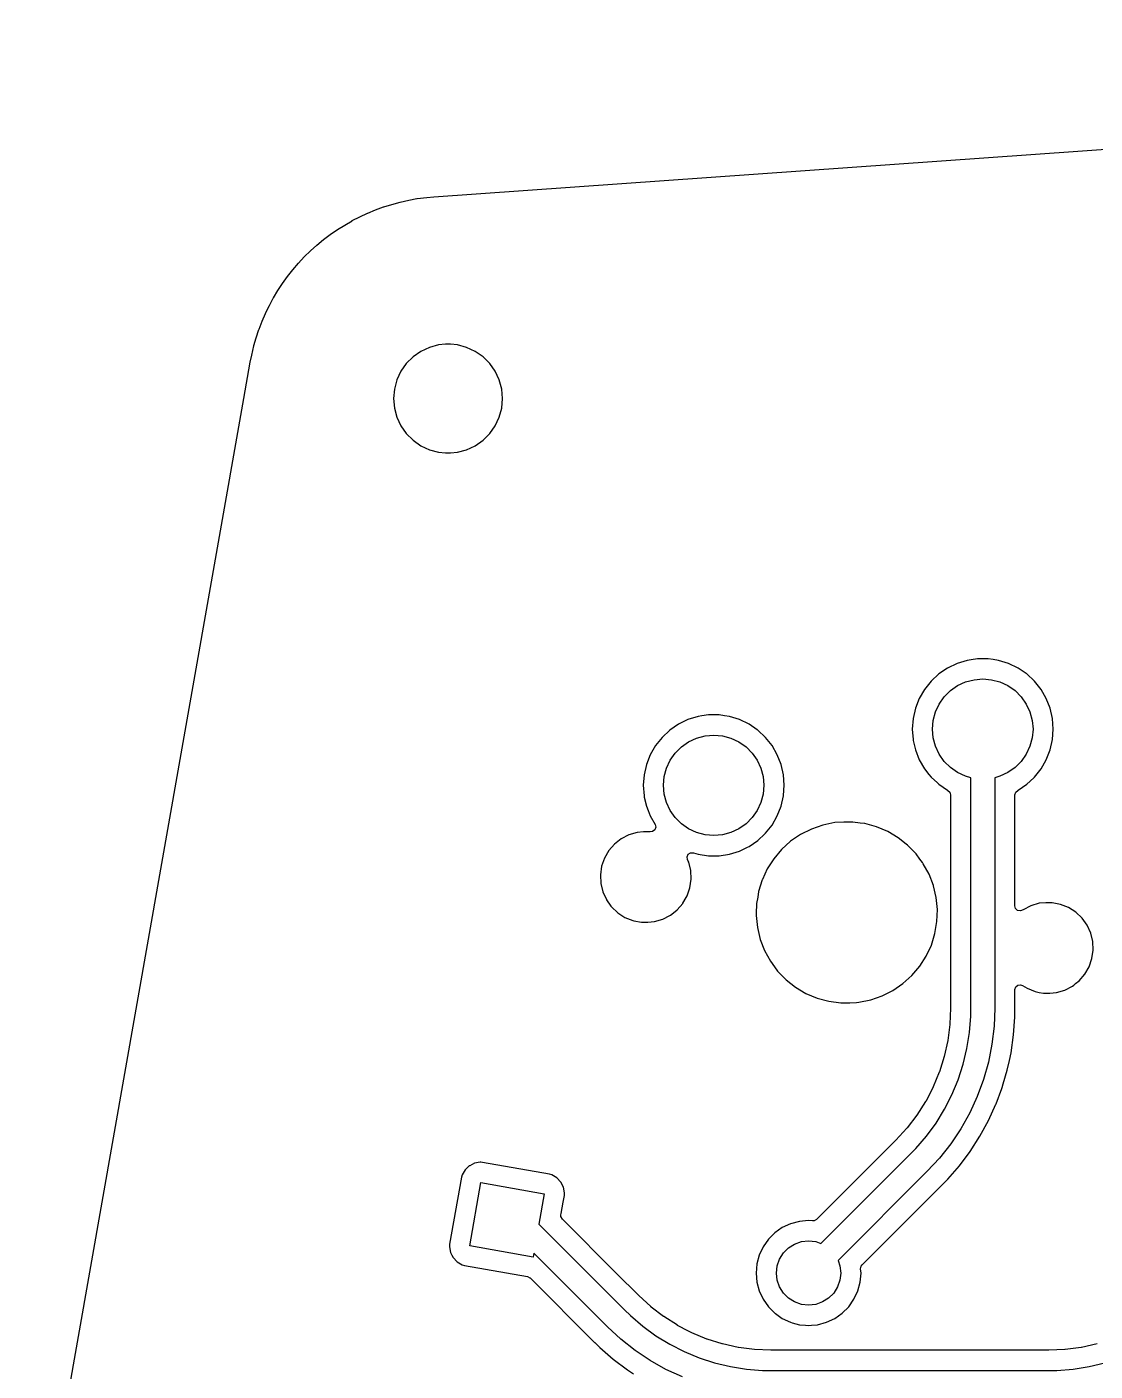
# Model space of a CAD drawing. Extents: x 68 to 346, y -197 to -84.
# Drawn here: x 72.64 to 99.23, y -117.83 to -84.38 of the extents above; entities that cross this region are included whole.
import ezdxf

# ---------------------------------------------------------------- set-up
doc = ezdxf.new("R2010")
doc.units = 0
doc.layers.add('BLACK', color=7, linetype='CONTINUOUS')

msp = doc.modelspace()

# ---------------------------------------------------------------- linework, layer by layer
at = {"layer": 'BLACK', "linetype": 'CONTINUOUS'}
for p, q in [((82.7718, -88.6072), (142.651, -84.382)), ((82.3548, -88.6548), (82.5943, -88.6272)), ((82.5943, -88.6272), (82.7718, -88.6072)), ((82.7718, -88.6072), (82.7718, -88.6072)), ((82.7718, -88.6072), (82.7718, -88.6072)), ((81.1249, -89.0139), (81.3214, -88.9354)), ((81.3214, -88.9354), (81.5201, -88.8605)), ((81.5201, -88.8605), (81.5241, -88.8592)), ((81.5241, -88.8592), (81.7284, -88.7979)), ((81.7284, -88.7979), (81.9306, -88.7403)), ((81.9306, -88.7403), (81.9351, -88.7392)), ((81.9351, -88.7392), (82.1484, -88.6953)), ((82.1484, -88.6953), (82.35, -88.6555)), ((82.35, -88.6555), (82.3548, -88.6548)), ((80.5521, -89.3114), (80.7373, -89.2038)), ((80.7373, -89.2038), (80.7404, -89.2021)), ((80.7404, -89.2021), (80.9285, -89.107)), ((80.9285, -89.107), (81.1214, -89.0154)), ((81.1214, -89.0154), (81.1249, -89.0139)), ((80.0266, -89.6736), (80.1947, -89.5471)), ((80.1947, -89.5471), (80.3708, -89.4243)), ((80.3708, -89.4243), (80.3734, -89.4226)), ((80.3734, -89.4226), (80.5521, -89.3114)), ((79.548, -90.1045), (79.7017, -89.9541)), ((79.7017, -89.9541), (79.8589, -89.8125)), ((79.8589, -89.8125), (80.0244, -89.6753)), ((80.0244, -89.6753), (80.0266, -89.6736)), ((79.2624, -90.423), (79.4029, -90.2606)), ((79.4029, -90.2606), (79.5461, -90.1065)), ((79.5461, -90.1065), (79.548, -90.1045)), ((79.005, -90.7646), (79.1313, -90.5915)), ((79.1313, -90.5915), (79.2604, -90.4254)), ((79.2604, -90.4254), (79.2624, -90.423)), ((78.7777, -91.127), (78.8889, -90.9447)), ((78.8889, -90.9447), (79.003, -90.7675)), ((79.003, -90.7675), (79.005, -90.7646)), ((78.6774, -91.3176), (78.7759, -91.1303)), ((78.7759, -91.1303), (78.7777, -91.127)), ((78.4984, -91.7081), (78.5805, -91.5113)), ((78.5805, -91.5113), (78.5823, -91.5075)), ((78.5823, -91.5075), (78.6774, -91.3176)), ((78.3527, -92.115), (78.4185, -91.9076)), ((78.4185, -91.9076), (78.42, -91.9033)), ((78.42, -91.9033), (78.4984, -91.7081)), ((78.2921, -92.3115), (78.3527, -92.115)), ((82.8884, -92.2942), (82.6602, -92.3553)), ((83.0649, -92.2787), (82.8884, -92.2942)), ((82.8884, -92.2942), (82.8884, -92.2942)), ((83.1828, -92.2787), (83.0649, -92.2787)), ((83.3592, -92.2942), (83.1828, -92.2787)), ((83.3593, -92.2942), (83.3592, -92.2942)), ((83.5875, -92.3553), (83.3593, -92.2942)), ((78.2003, -92.7262), (78.2389, -92.5502)), ((78.2389, -92.5502), (78.2909, -92.3163)), ((78.2909, -92.3163), (78.2921, -92.3115)), ((82.2524, -92.5907), (82.0853, -92.7578)), ((82.446, -92.4552), (82.2524, -92.5907)), ((82.6602, -92.3553), (82.446, -92.4552)), ((82.446, -92.4552), (82.446, -92.4552)), ((82.6602, -92.3553), (82.6602, -92.3553)), ((83.6946, -92.4053), (83.5875, -92.3553)), ((83.5875, -92.3553), (83.5875, -92.3553)), ((83.5875, -92.3553), (83.5875, -92.3553)), ((83.8017, -92.4552), (83.6946, -92.4053)), ((83.9952, -92.5907), (83.8017, -92.4552)), ((83.8017, -92.4552), (83.8017, -92.4552)), ((84.1145, -92.71), (83.9952, -92.5907)), ((78.0411, -93.6292), (78.2003, -92.7262)), ((81.9498, -92.9514), (81.8499, -93.1656)), ((82.0853, -92.7578), (81.9498, -92.9514)), ((81.9498, -92.9514), (81.9498, -92.9514)), ((82.0853, -92.7578), (82.0853, -92.7578)), ((84.1623, -92.7578), (84.1145, -92.71)), ((84.2979, -92.9514), (84.1623, -92.7578)), ((84.3977, -93.1656), (84.2979, -92.9514)), ((84.2979, -92.9514), (84.2979, -92.9514)), ((81.8499, -93.1656), (81.7888, -93.3938)), ((81.8499, -93.1656), (81.8499, -93.1656)), ((84.4589, -93.3938), (84.3977, -93.1656)), ((75.9514, -105.48), (78.0411, -93.6292)), ((81.7888, -93.3938), (81.7682, -93.6292)), ((81.7682, -93.6292), (81.7682, -93.6292)), ((81.7682, -93.6292), (81.7888, -93.8646)), ((81.7888, -93.3938), (81.7888, -93.3938)), ((84.4795, -93.6292), (84.4589, -93.3938)), ((84.4589, -93.8646), (84.4795, -93.6292)), ((81.7888, -93.8646), (81.7888, -93.8646)), ((81.7888, -93.8646), (81.8499, -94.0929)), ((84.3977, -94.0929), (84.4589, -93.8646)), ((81.8499, -94.0929), (81.8499, -94.0929)), ((81.8499, -94.0929), (81.8499, -94.0929)), ((81.8499, -94.0929), (81.8999, -94.2)), ((81.8999, -94.2), (81.9498, -94.3071)), ((81.9498, -94.3071), (81.9498, -94.3071)), ((81.9498, -94.3071), (82.0853, -94.5006)), ((84.1623, -94.5006), (84.2979, -94.3071)), ((84.2979, -94.3071), (84.3977, -94.0929)), ((82.0853, -94.5006), (82.2524, -94.6677)), ((83.9952, -94.6677), (84.1623, -94.5006)), ((82.2524, -94.6677), (82.446, -94.8033)), ((82.446, -94.8033), (82.446, -94.8033)), ((82.446, -94.8033), (82.6602, -94.9031)), ((82.6602, -94.9031), (82.8884, -94.9643)), ((82.8884, -94.9643), (83.0649, -94.9797)), ((83.0649, -94.9797), (83.1828, -94.9797)), ((83.1828, -94.9797), (83.3592, -94.9643)), ((83.3592, -94.9643), (83.5875, -94.9031)), ((83.5875, -94.9031), (83.8017, -94.8033)), ((83.8017, -94.8033), (83.9952, -94.6677)), ((95.5539, -100.334), (95.3372, -100.482)), ((95.7903, -100.221), (95.5539, -100.334)), ((95.5539, -100.334), (95.5539, -100.334)), ((96.041, -100.143), (95.7903, -100.221)), ((96.1389, -100.128), (96.041, -100.143)), ((96.041, -100.143), (96.041, -100.143)), ((96.041, -100.143), (96.041, -100.143)), ((96.3004, -100.104), (96.1389, -100.128)), ((96.3005, -100.104), (96.3004, -100.104)), ((96.5628, -100.104), (96.3005, -100.104)), ((96.6915, -100.123), (96.5628, -100.104)), ((96.5628, -100.104), (96.5628, -100.104)), ((96.8222, -100.143), (96.6915, -100.123)), ((96.8223, -100.143), (96.8222, -100.143)), ((97.073, -100.221), (96.8223, -100.143)), ((96.8223, -100.143), (96.8223, -100.143)), ((97.3093, -100.334), (97.073, -100.221)), ((97.073, -100.221), (97.073, -100.221)), ((97.5119, -100.472), (97.3093, -100.334)), ((97.3093, -100.334), (97.3093, -100.334)), ((97.3093, -100.334), (97.3093, -100.334)), ((97.3093, -100.334), (97.3093, -100.334)), ((95.1448, -100.661), (94.9812, -100.866)), ((95.3372, -100.482), (95.1448, -100.661)), ((96.0041, -100.68), (96.2146, -100.624)), ((96.2146, -100.624), (96.4316, -100.605)), ((96.4316, -100.605), (96.6487, -100.624)), ((96.6487, -100.624), (96.8592, -100.68)), ((97.5261, -100.482), (97.5119, -100.472)), ((97.7184, -100.661), (97.5261, -100.482)), ((97.882, -100.866), (97.7184, -100.661)), ((97.7184, -100.661), (97.7184, -100.661)), ((97.7184, -100.661), (97.7184, -100.661)), ((94.9812, -100.866), (94.8501, -101.093)), ((95.4741, -101.051), (95.6281, -100.897)), ((95.6281, -100.897), (95.8066, -100.772)), ((95.8066, -100.772), (96.0041, -100.68)), ((96.8592, -100.68), (97.0566, -100.772)), ((97.0566, -100.772), (97.2351, -100.897)), ((97.2351, -100.897), (97.3892, -101.051)), ((98.0132, -101.093), (97.882, -100.866)), ((94.7542, -101.337), (94.6958, -101.593)), ((94.8501, -101.093), (94.7542, -101.337)), ((94.7542, -101.337), (94.7542, -101.337)), ((95.257, -101.427), (95.3491, -101.23)), ((95.3491, -101.23), (95.4741, -101.051)), ((97.3892, -101.051), (97.5142, -101.23)), ((97.5142, -101.23), (97.6062, -101.427)), ((98.1091, -101.337), (98.0132, -101.093)), ((98.1674, -101.593), (98.1091, -101.337)), ((89.0957, -101.619), (88.8593, -101.733)), ((89.3464, -101.542), (89.0957, -101.619)), ((89.4443, -101.527), (89.3464, -101.542)), ((89.3464, -101.542), (89.3464, -101.542)), ((89.3464, -101.542), (89.3464, -101.542)), ((89.6059, -101.503), (89.4443, -101.527)), ((89.8682, -101.503), (89.6059, -101.503)), ((89.6059, -101.503), (89.6059, -101.503)), ((90.0029, -101.523), (89.8682, -101.503)), ((89.8682, -101.503), (89.8682, -101.503)), ((90.1277, -101.542), (90.0029, -101.523)), ((90.3784, -101.619), (90.1277, -101.542)), ((90.1277, -101.542), (90.1277, -101.542)), ((90.1277, -101.542), (90.1277, -101.542)), ((90.6147, -101.733), (90.3784, -101.619)), ((90.3784, -101.619), (90.3784, -101.619)), ((94.6958, -101.593), (94.6762, -101.855)), ((94.6958, -101.593), (94.6958, -101.593)), ((95.1816, -101.855), (95.2006, -101.638)), ((95.2006, -101.638), (95.257, -101.427)), ((97.6062, -101.427), (97.6626, -101.638)), ((97.6626, -101.638), (97.6816, -101.855)), ((98.187, -101.855), (98.1674, -101.593)), ((98.1674, -101.593), (98.1674, -101.593)), ((98.1674, -101.593), (98.1674, -101.593)), ((88.6426, -101.881), (88.4502, -102.059)), ((88.8593, -101.733), (88.6426, -101.881)), ((88.8593, -101.733), (88.8593, -101.733)), ((89.52, -102.022), (89.737, -102.003)), ((89.737, -102.003), (89.9541, -102.022)), ((90.8173, -101.871), (90.6147, -101.733)), ((90.6147, -101.733), (90.6147, -101.733)), ((90.6147, -101.733), (90.6147, -101.733)), ((90.6147, -101.733), (90.6147, -101.733)), ((90.8315, -101.881), (90.8173, -101.871)), ((91.0238, -102.059), (90.8315, -101.881)), ((94.6762, -101.855), (94.6762, -101.855)), ((94.6762, -101.855), (94.6958, -102.116)), ((95.2006, -102.072), (95.1816, -101.855)), ((97.6816, -101.855), (97.6626, -102.072)), ((98.1674, -102.116), (98.187, -101.855)), ((98.187, -101.855), (98.187, -101.855)), ((88.2867, -102.264), (88.1555, -102.492)), ((88.4502, -102.059), (88.2867, -102.264)), ((88.7795, -102.45), (88.9336, -102.296)), ((88.9336, -102.296), (89.112, -102.171)), ((89.112, -102.171), (89.3095, -102.079)), ((89.3095, -102.079), (89.52, -102.022)), ((89.9541, -102.022), (90.1646, -102.079)), ((90.1646, -102.079), (90.362, -102.171)), ((90.362, -102.171), (90.5405, -102.296)), ((90.5405, -102.296), (90.6946, -102.45)), ((91.1874, -102.264), (91.0238, -102.059)), ((91.0238, -102.059), (91.0238, -102.059)), ((91.0238, -102.059), (91.0238, -102.059)), ((91.3186, -102.492), (91.1874, -102.264)), ((94.6958, -102.116), (94.6958, -102.116)), ((94.6958, -102.116), (94.6958, -102.116)), ((94.6958, -102.116), (94.6958, -102.116)), ((94.6958, -102.116), (94.7016, -102.141)), ((94.7016, -102.141), (94.7542, -102.372)), ((95.257, -102.282), (95.2006, -102.072)), ((95.3491, -102.48), (95.257, -102.282)), ((97.6062, -102.282), (97.5142, -102.48)), ((97.6626, -102.072), (97.6062, -102.282)), ((98.1091, -102.372), (98.1674, -102.116)), ((98.1674, -102.116), (98.1674, -102.116)), ((88.1555, -102.492), (88.0596, -102.736)), ((88.5624, -102.826), (88.6545, -102.628)), ((88.6545, -102.628), (88.7795, -102.45)), ((90.6946, -102.45), (90.8196, -102.628)), ((90.8196, -102.628), (90.9117, -102.826)), ((91.4145, -102.736), (91.3186, -102.492)), ((94.7542, -102.372), (94.7542, -102.372)), ((94.7542, -102.372), (94.7542, -102.372)), ((94.7542, -102.372), (94.8501, -102.616)), ((94.8501, -102.616), (94.9812, -102.843)), ((95.4741, -102.658), (95.3491, -102.48)), ((95.6281, -102.812), (95.4741, -102.658)), ((97.3892, -102.658), (97.2351, -102.812)), ((97.5142, -102.48), (97.3892, -102.658)), ((97.882, -102.843), (98.0132, -102.616)), ((98.0132, -102.616), (98.1091, -102.372)), ((88.0012, -102.992), (87.9816, -103.253)), ((88.0596, -102.736), (88.0012, -102.992)), ((88.0012, -102.992), (88.0012, -102.992)), ((88.0596, -102.736), (88.0596, -102.736)), ((88.506, -103.036), (88.5624, -102.826)), ((90.9117, -102.826), (90.968, -103.036)), ((91.4728, -102.992), (91.4145, -102.736)), ((91.4924, -103.253), (91.4728, -102.992)), ((91.4728, -102.992), (91.4728, -102.992)), ((91.4728, -102.992), (91.4728, -102.992)), ((94.9812, -102.843), (95.0932, -102.984)), ((95.0932, -102.984), (95.1448, -103.049)), ((95.8066, -102.937), (95.6281, -102.812)), ((96.0041, -103.029), (95.8066, -102.937)), ((97.0566, -102.937), (96.8592, -103.029)), ((97.2351, -102.812), (97.0566, -102.937)), ((97.7184, -103.049), (97.882, -102.843)), ((87.9816, -103.253), (87.9816, -103.253)), ((87.9816, -103.253), (88.0012, -103.515)), ((88.487, -103.253), (88.506, -103.036)), ((88.506, -103.47), (88.487, -103.253)), ((90.968, -103.036), (90.987, -103.253)), ((90.987, -103.253), (90.968, -103.47)), ((91.4732, -103.51), (91.4924, -103.253)), ((91.4924, -103.253), (91.4924, -103.253)), ((95.1448, -103.049), (95.302, -103.194)), ((95.302, -103.194), (95.3372, -103.227)), ((95.3372, -103.227), (95.5539, -103.375)), ((96.1316, -103.063), (96.0041, -103.029)), ((96.1316, -108.798), (96.1316, -103.063)), ((96.8592, -103.029), (96.7316, -103.063)), ((96.7316, -103.063), (96.7316, -108.798)), ((97.3093, -103.375), (97.5261, -103.227)), ((97.5261, -103.227), (97.6983, -103.067)), ((97.6983, -103.067), (97.7184, -103.049)), ((97.7184, -103.049), (97.7184, -103.049)), ((97.7184, -103.049), (97.7184, -103.049)), ((88.0012, -103.515), (88.0012, -103.515)), ((88.0012, -103.515), (88.0012, -103.515)), ((88.0012, -103.515), (88.0012, -103.515)), ((88.0012, -103.515), (88.0087, -103.548)), ((88.0087, -103.548), (88.0596, -103.771)), ((88.5624, -103.681), (88.506, -103.47)), ((88.6545, -103.878), (88.5624, -103.681)), ((90.9117, -103.681), (90.8196, -103.878)), ((90.968, -103.47), (90.9117, -103.681)), ((91.4145, -103.771), (91.4728, -103.515)), ((91.4728, -103.515), (91.4732, -103.51)), ((95.5539, -103.375), (95.5609, -103.378)), ((95.5609, -103.378), (95.6128, -103.425)), ((95.6128, -103.425), (95.6311, -103.49)), ((95.6311, -103.49), (95.6311, -108.798)), ((97.2321, -103.49), (97.2518, -103.423)), ((97.2321, -104.098), (97.2321, -103.49)), ((97.2518, -103.423), (97.3023, -103.378)), ((97.3023, -103.378), (97.3093, -103.375)), ((88.0596, -103.771), (88.0596, -103.771)), ((88.0596, -103.771), (88.0596, -103.771)), ((88.0596, -103.771), (88.1034, -103.882)), ((88.1034, -103.882), (88.1555, -104.015)), ((88.1555, -104.015), (88.276, -104.224)), ((88.7795, -104.057), (88.6545, -103.878)), ((90.8196, -103.878), (90.6946, -104.057)), ((91.1874, -104.242), (91.3186, -104.015)), ((91.3186, -104.015), (91.4145, -103.771)), ((88.2924, -104.292), (88.2696, -104.358)), ((88.276, -104.224), (88.2924, -104.292)), ((88.9336, -104.211), (88.7795, -104.057)), ((89.112, -104.336), (88.9336, -104.211)), ((89.3095, -104.428), (89.112, -104.336)), ((90.362, -104.336), (90.1646, -104.428)), ((90.5405, -104.211), (90.362, -104.336)), ((90.6946, -104.057), (90.5405, -104.211)), ((91.0238, -104.447), (91.1874, -104.242)), ((92.1675, -104.34), (91.8986, -104.476)), ((92.1676, -104.34), (92.1675, -104.34)), ((92.4522, -104.241), (92.1676, -104.34)), ((92.7474, -104.181), (92.4522, -104.241)), ((92.7475, -104.181), (92.7474, -104.181)), ((92.9728, -104.166), (92.7475, -104.181)), ((93.1987, -104.166), (92.9728, -104.166)), ((92.9728, -104.166), (92.9728, -104.166)), ((93.3844, -104.191), (93.1987, -104.166)), ((93.4974, -104.206), (93.3844, -104.191)), ((93.788, -104.286), (93.4974, -104.206)), ((94.0654, -104.403), (93.788, -104.286)), ((93.788, -104.286), (93.788, -104.286)), ((97.2321, -106.255), (97.2321, -104.098)), ((87.434, -104.583), (87.2651, -104.716)), ((87.6251, -104.485), (87.434, -104.583)), ((87.8313, -104.424), (87.6251, -104.485)), ((87.9916, -104.409), (87.8313, -104.424)), ((87.8313, -104.424), (87.8313, -104.424)), ((88.1527, -104.409), (87.9916, -104.409)), ((88.1568, -104.409), (88.1527, -104.409)), ((88.2147, -104.401), (88.1568, -104.409)), ((88.2696, -104.358), (88.2147, -104.401)), ((89.52, -104.484), (89.3095, -104.428)), ((89.737, -104.503), (89.52, -104.484)), ((89.9541, -104.484), (89.737, -104.503)), ((90.1646, -104.428), (89.9541, -104.484)), ((90.6147, -104.774), (90.8315, -104.626)), ((90.8315, -104.626), (91.0072, -104.463)), ((91.0072, -104.463), (91.0238, -104.447)), ((91.0238, -104.447), (91.0238, -104.447)), ((91.0238, -104.447), (91.0238, -104.447)), ((91.6502, -104.646), (91.4268, -104.848)), ((91.8986, -104.476), (91.6502, -104.646)), ((94.3246, -104.557), (94.0654, -104.403)), ((94.5245, -104.715), (94.3246, -104.557)), ((94.3246, -104.557), (94.3246, -104.557)), ((94.3246, -104.557), (94.3246, -104.557)), ((87.1243, -104.878), (87.0168, -105.065)), ((87.265, -104.716), (87.1243, -104.878)), ((87.2651, -104.716), (87.265, -104.716)), ((89.0743, -105.031), (89.1033, -104.967)), ((89.1033, -104.967), (89.1621, -104.929)), ((89.1621, -104.929), (89.232, -104.929)), ((89.232, -104.929), (89.2334, -104.93)), ((89.2334, -104.93), (89.3464, -104.965)), ((89.3464, -104.965), (89.6059, -105.004)), ((89.6059, -105.004), (89.8682, -105.004)), ((89.8682, -105.004), (90.1277, -104.965)), ((90.1277, -104.965), (90.3784, -104.887)), ((90.3784, -104.887), (90.5727, -104.794)), ((90.5727, -104.794), (90.6147, -104.774)), ((90.6147, -104.774), (90.6147, -104.774)), ((90.6147, -104.774), (90.6147, -104.774)), ((91.4268, -104.848), (91.2322, -105.078)), ((94.5611, -104.744), (94.5245, -104.715)), ((94.7705, -104.96), (94.5611, -104.744)), ((94.8631, -105.086), (94.7705, -104.96)), ((86.9465, -105.268), (86.9159, -105.48)), ((87.0168, -105.065), (86.9465, -105.268)), ((86.9465, -105.268), (86.9465, -105.268)), ((89.0843, -105.1), (89.0743, -105.031)), ((89.1025, -105.14), (89.0843, -105.1)), ((89.1137, -105.164), (89.1025, -105.14)), ((89.1644, -105.373), (89.1137, -105.164)), ((91.0701, -105.332), (90.9493, -105.593)), ((91.2322, -105.078), (91.0701, -105.332)), ((91.0701, -105.332), (91.0701, -105.332)), ((94.9296, -105.176), (94.8631, -105.086)), ((94.9493, -105.203), (94.9296, -105.176)), ((95.0941, -105.467), (94.9493, -105.203)), ((72.6434, -124.241), (75.9514, -105.48)), ((86.9159, -105.48), (86.9159, -105.48)), ((86.9159, -105.48), (86.9262, -105.695)), ((89.144, -105.801), (89.1746, -105.588)), ((89.1746, -105.588), (89.1644, -105.373)), ((90.9433, -105.606), (90.854, -105.893)), ((90.9493, -105.593), (90.9433, -105.606)), ((90.9433, -105.606), (90.9433, -105.606)), ((95.2024, -105.748), (95.0941, -105.467)), ((86.9262, -105.695), (86.9768, -105.904)), ((86.9768, -105.904), (86.9768, -105.904)), ((86.9768, -105.904), (87.0649, -106.097)), ((89.0522, -106.041), (89.0737, -106.004)), ((89.0737, -106.004), (89.144, -105.801)), ((90.854, -105.893), (90.8297, -106.037)), ((95.2041, -105.755), (95.2024, -105.748)), ((95.2024, -105.748), (95.2024, -105.748)), ((95.2024, -105.748), (95.2024, -105.748)), ((95.2722, -106.041), (95.2041, -105.755)), ((87.0649, -106.097), (87.0661, -106.1)), ((87.0661, -106.1), (87.1777, -106.256)), ((87.1777, -106.256), (87.1908, -106.275)), ((87.1908, -106.275), (87.1908, -106.275)), ((87.1908, -106.275), (87.3464, -106.423)), ((88.7359, -106.423), (88.8255, -106.352)), ((88.8255, -106.352), (88.9662, -106.19)), ((88.9662, -106.19), (88.9673, -106.188)), ((88.9673, -106.188), (89.0522, -106.041)), ((90.8039, -106.191), (90.7952, -106.451)), ((90.8297, -106.037), (90.8039, -106.191)), ((95.3024, -106.341), (95.2722, -106.041)), ((95.2923, -106.642), (95.3024, -106.341)), ((97.2487, -106.317), (97.2321, -106.255)), ((97.2993, -106.365), (97.2487, -106.317)), ((97.4328, -106.353), (97.3679, -106.379)), ((97.4397, -106.347), (97.4328, -106.353)), ((97.6307, -106.249), (97.4397, -106.347)), ((97.8369, -106.188), (97.6307, -106.249)), ((97.9973, -106.173), (97.8369, -106.188)), ((97.8369, -106.188), (97.8369, -106.188)), ((98.1584, -106.173), (97.9973, -106.173)), ((98.3694, -106.214), (98.1584, -106.173)), ((98.1584, -106.173), (98.1584, -106.173)), ((98.569, -106.294), (98.3694, -106.214)), ((98.7498, -106.41), (98.569, -106.294)), ((87.3464, -106.423), (87.3464, -106.423)), ((87.3464, -106.423), (87.3464, -106.423)), ((87.3464, -106.423), (87.5272, -106.539)), ((87.5272, -106.539), (87.7267, -106.619)), ((87.7267, -106.619), (87.7502, -106.624)), ((87.7502, -106.624), (87.9378, -106.66)), ((87.9378, -106.66), (87.9378, -106.66)), ((87.9378, -106.66), (88.0989, -106.66)), ((88.0989, -106.66), (88.2592, -106.644)), ((88.0989, -106.66), (88.0989, -106.66)), ((88.2592, -106.644), (88.4655, -106.584)), ((88.4655, -106.584), (88.6442, -106.492)), ((88.6442, -106.492), (88.6565, -106.485)), ((88.6565, -106.485), (88.6612, -106.482)), ((88.6612, -106.482), (88.7359, -106.423)), ((90.7952, -106.451), (90.7938, -106.492)), ((90.7938, -106.492), (90.824, -106.791)), ((95.2422, -106.939), (95.2923, -106.642)), ((97.3679, -106.379), (97.2993, -106.365)), ((98.9054, -106.558), (98.7498, -106.41)), ((99.0301, -106.733), (98.9054, -106.558)), ((98.9054, -106.558), (98.9054, -106.558)), ((98.9054, -106.558), (98.9054, -106.558)), ((90.824, -106.791), (90.824, -106.792)), ((90.824, -106.792), (90.8938, -107.085)), ((95.1529, -107.227), (95.2422, -106.939)), ((99.1193, -106.929), (99.0301, -106.733)), ((99.17, -107.138), (99.1193, -106.929)), ((90.8938, -107.085), (90.8938, -107.085)), ((90.8938, -107.085), (91.0021, -107.366)), ((95.0261, -107.5), (95.1529, -107.227)), ((99.1497, -107.565), (99.1803, -107.352)), ((99.1803, -107.352), (99.17, -107.138)), ((91.0021, -107.366), (91.0021, -107.366)), ((91.0021, -107.366), (91.1469, -107.63)), ((91.1469, -107.63), (91.1469, -107.63)), ((91.1469, -107.63), (91.2487, -107.768)), ((94.864, -107.754), (95.0261, -107.5)), ((99.0794, -107.768), (99.1497, -107.565)), ((91.2487, -107.768), (91.3256, -107.873)), ((91.3256, -107.873), (91.5351, -108.089)), ((94.446, -108.186), (94.6694, -107.984)), ((94.6694, -107.984), (94.864, -107.754)), ((98.8311, -108.117), (98.9719, -107.954)), ((98.9719, -107.954), (98.9732, -107.952)), ((98.9732, -107.952), (99.0794, -107.768)), ((99.0794, -107.768), (99.0794, -107.768)), ((91.5351, -108.089), (91.5411, -108.094)), ((91.5411, -108.094), (91.7716, -108.276)), ((91.7716, -108.276), (91.7716, -108.276)), ((91.7716, -108.276), (91.7716, -108.276)), ((91.7716, -108.276), (92.0308, -108.429)), ((93.9286, -108.493), (94.1975, -108.357)), ((94.1975, -108.357), (94.446, -108.186)), ((97.2321, -108.337), (97.2518, -108.27)), ((97.2321, -109.02), (97.2321, -108.337)), ((97.2518, -108.27), (97.3046, -108.224)), ((97.3046, -108.224), (97.3738, -108.215)), ((97.3738, -108.215), (97.4232, -108.233)), ((97.4232, -108.233), (97.5328, -108.303)), ((97.5328, -108.303), (97.7324, -108.383)), ((98.2649, -108.409), (98.4711, -108.348)), ((98.4711, -108.348), (98.6622, -108.25)), ((98.6622, -108.25), (98.6942, -108.224)), ((98.6942, -108.224), (98.7415, -108.187)), ((98.7415, -108.187), (98.8311, -108.117)), ((92.0308, -108.429), (92.3082, -108.547)), ((92.3082, -108.547), (92.5988, -108.627)), ((92.5988, -108.627), (92.8974, -108.667)), ((92.8974, -108.667), (92.8974, -108.667)), ((92.8974, -108.667), (93.1233, -108.667)), ((93.1233, -108.667), (93.2873, -108.656)), ((93.2873, -108.656), (93.3487, -108.652)), ((93.3487, -108.652), (93.644, -108.592)), ((93.644, -108.592), (93.9286, -108.493)), ((97.7324, -108.383), (97.8379, -108.404)), ((97.8379, -108.404), (97.9434, -108.424)), ((97.9434, -108.424), (97.9434, -108.424)), ((97.9434, -108.424), (98.1045, -108.424)), ((98.1045, -108.424), (98.2649, -108.409)), ((98.1045, -108.424), (98.1045, -108.424)), ((95.6311, -108.798), (95.6136, -109.199)), ((96.0999, -109.402), (96.1316, -109)), ((96.1316, -109), (96.1316, -108.798)), ((96.1316, -108.798), (96.1316, -108.798)), ((96.7316, -108.798), (96.7139, -109.248)), ((96.7316, -108.798), (96.7316, -108.798)), ((97.2003, -109.465), (97.2321, -109.02)), ((95.6131, -109.205), (95.561, -109.601)), ((95.6136, -109.199), (95.6131, -109.205)), ((96.7139, -109.248), (96.6609, -109.696)), ((95.56, -109.606), (95.4736, -109.996)), ((95.561, -109.601), (95.56, -109.606)), ((96.0367, -109.801), (96.0999, -109.402)), ((96.6609, -109.696), (96.573, -110.138)), ((97.1369, -109.907), (97.2003, -109.465)), ((97.2003, -109.465), (97.2003, -109.465)), ((95.4722, -110.001), (95.3521, -110.382)), ((95.4736, -109.996), (95.4722, -110.001)), ((95.9424, -110.194), (96.0367, -109.801)), ((97.0947, -110.101), (97.1369, -109.907)), ((95.8176, -110.578), (95.9424, -110.194)), ((96.573, -110.138), (96.4506, -110.572)), ((96.9428, -110.68), (97.0421, -110.342)), ((97.0421, -110.342), (97.0947, -110.101)), ((95.3502, -110.387), (95.1973, -110.756)), ((95.3521, -110.382), (95.3502, -110.387)), ((95.6629, -110.952), (95.8176, -110.578)), ((96.4506, -110.572), (96.2946, -110.995)), ((96.9165, -110.77), (96.9428, -110.68)), ((95.195, -110.761), (95.0106, -111.116)), ((95.1973, -110.756), (95.195, -110.761)), ((95.4795, -111.312), (95.6629, -110.952)), ((96.2946, -110.995), (96.1058, -111.404)), ((96.7632, -111.181), (96.9074, -110.794)), ((96.9074, -110.794), (96.9165, -110.77)), ((95.0079, -111.12), (94.7933, -111.457)), ((95.0106, -111.116), (95.0079, -111.12)), ((95.2684, -111.656), (95.4795, -111.312)), ((96.5754, -111.593), (96.7607, -111.188)), ((96.7607, -111.188), (96.7632, -111.181)), ((94.7902, -111.462), (94.547, -111.779)), ((94.7933, -111.457), (94.7902, -111.462)), ((95.0309, -111.983), (95.2684, -111.656)), ((96.1058, -111.404), (95.8856, -111.797)), ((96.3618, -111.985), (96.5754, -111.593)), ((94.5435, -111.783), (94.2719, -112.079)), ((94.547, -111.779), (94.5435, -111.783)), ((94.7685, -112.29), (95.0309, -111.983)), ((95.8856, -111.797), (95.6351, -112.172)), ((96.1207, -112.36), (96.3617, -111.985)), ((96.3617, -111.985), (96.3618, -111.985)), ((94.2123, -112.139), (92.2962, -114.055)), ((94.2716, -112.079), (94.2123, -112.139)), ((94.2123, -112.139), (94.2123, -112.139)), ((94.2719, -112.079), (94.2716, -112.079)), ((94.6257, -112.433), (94.7685, -112.29)), ((95.6351, -112.172), (95.356, -112.526)), ((95.8535, -112.717), (96.1207, -112.36)), ((83.7811, -112.658), (83.6653, -112.717)), ((83.9226, -112.632), (83.7811, -112.658)), ((83.7811, -112.658), (83.7811, -112.658)), ((83.7811, -112.658), (83.7811, -112.658)), ((83.9426, -112.633), (83.9226, -112.632)), ((83.9226, -112.632), (83.9226, -112.632)), ((83.9226, -112.632), (83.9226, -112.632)), ((83.9824, -112.636), (83.9426, -112.633)), ((83.9825, -112.636), (83.9824, -112.636)), ((83.9824, -112.636), (83.9824, -112.636)), ((85.6524, -112.931), (83.9825, -112.636)), ((92.4055, -114.653), (94.6257, -112.433)), ((94.6257, -112.433), (94.6257, -112.433)), ((94.6257, -112.433), (94.6257, -112.433)), ((95.356, -112.526), (95.05, -112.857)), ((83.4581, -113.003), (83.1636, -114.673)), ((83.4748, -112.946), (83.4581, -113.003)), ((83.4581, -113.003), (83.4581, -113.003)), ((83.5477, -112.822), (83.4748, -112.946)), ((83.4748, -112.946), (83.4748, -112.946)), ((83.5592, -112.811), (83.5477, -112.822)), ((83.6526, -112.723), (83.5592, -112.811)), ((83.6653, -112.717), (83.6526, -112.723)), ((85.71, -112.947), (85.6524, -112.931)), ((85.6524, -112.931), (85.6524, -112.931)), ((85.8341, -113.02), (85.71, -112.947)), ((85.71, -112.947), (85.71, -112.947)), ((85.9326, -113.125), (85.8341, -113.02)), ((85.8341, -113.02), (85.8341, -113.02)), ((85.8341, -113.02), (85.8341, -113.02)), ((95.05, -112.857), (92.8297, -115.078)), ((95.05, -112.857), (95.05, -112.857)), ((95.5638, -113.051), (95.7344, -112.854)), ((95.7344, -112.854), (95.8535, -112.717)), ((83.6648, -114.713), (83.9427, -113.137)), ((83.9427, -113.137), (85.5184, -113.415)), ((85.9975, -113.254), (85.9326, -113.125)), ((86.0236, -113.395), (85.9975, -113.254)), ((93.4282, -115.187), (95.4357, -113.18)), ((95.4357, -113.18), (95.4367, -113.179)), ((95.4357, -113.18), (95.4357, -113.18)), ((95.4367, -113.179), (95.4369, -113.178)), ((95.4369, -113.178), (95.5615, -113.054)), ((95.5615, -113.054), (95.5638, -113.051)), ((85.5184, -113.415), (85.3851, -114.171)), ((85.9395, -113.909), (85.9897, -113.624)), ((85.9897, -113.624), (86.0196, -113.455)), ((86.0196, -113.455), (86.0236, -113.395)), ((86.0196, -113.455), (86.0196, -113.455)), ((86.0196, -113.455), (86.0196, -113.455)), ((85.9345, -113.938), (85.9395, -113.909)), ((85.9354, -113.985), (85.9345, -113.938)), ((85.9689, -114.047), (85.9354, -113.985)), ((87.3093, -115.387), (85.9689, -114.047)), ((85.3851, -114.171), (87.5183, -116.304)), ((91.4431, -114.257), (91.2567, -114.387)), ((91.6493, -114.161), (91.4431, -114.257)), ((91.4431, -114.257), (91.4431, -114.257)), ((91.8691, -114.102), (91.6493, -114.161)), ((91.6493, -114.161), (91.6493, -114.161)), ((91.8692, -114.102), (91.8691, -114.102)), ((92.0958, -114.082), (91.8692, -114.102)), ((92.1977, -114.091), (92.0958, -114.082)), ((92.0958, -114.082), (92.0958, -114.082)), ((92.2348, -114.088), (92.1977, -114.091)), ((92.2962, -114.055), (92.2348, -114.088)), ((83.1636, -114.673), (83.1601, -114.725)), ((83.1636, -114.673), (83.1636, -114.673)), ((85.2405, -114.991), (83.6648, -114.713)), ((91.0958, -114.548), (90.9653, -114.735)), ((91.2567, -114.387), (91.0958, -114.548)), ((91.597, -114.762), (91.7487, -114.666)), ((91.7487, -114.666), (91.9178, -114.607)), ((91.9178, -114.607), (92.0958, -114.587)), ((92.0958, -114.587), (92.2739, -114.607)), ((92.2739, -114.607), (92.4055, -114.653)), ((83.1601, -114.725), (83.1596, -114.733)), ((83.1596, -114.733), (83.1857, -114.875)), ((83.1857, -114.875), (83.1857, -114.875)), ((83.1857, -114.875), (83.2182, -114.939)), ((83.2182, -114.939), (83.2506, -115.003)), ((83.2506, -115.003), (83.3491, -115.108)), ((85.2579, -114.892), (85.2405, -114.991)), ((87.0941, -116.728), (85.2579, -114.892)), ((90.8691, -114.941), (90.8102, -115.161)), ((90.9653, -114.735), (90.8691, -114.941)), ((90.8691, -114.941), (90.8691, -114.941)), ((90.9653, -114.735), (90.9653, -114.735)), ((91.3159, -115.209), (91.3751, -115.04)), ((91.3751, -115.04), (91.4704, -114.888)), ((91.4704, -114.888), (91.597, -114.762)), ((83.3491, -115.108), (83.3491, -115.108)), ((83.3491, -115.108), (83.3491, -115.108)), ((83.3491, -115.108), (83.4732, -115.181)), ((83.4732, -115.181), (83.4732, -115.181)), ((83.4732, -115.181), (83.5308, -115.198)), ((83.5308, -115.198), (83.5308, -115.198)), ((83.5308, -115.198), (83.5308, -115.198)), ((83.5308, -115.198), (83.5308, -115.198)), ((83.5308, -115.198), (85.1006, -115.474)), ((87.8721, -115.95), (87.3093, -115.387)), ((90.8102, -115.161), (90.7904, -115.387)), ((90.7904, -115.387), (90.7904, -115.387)), ((90.7904, -115.387), (90.8102, -115.614)), ((90.8102, -115.161), (90.8102, -115.161)), ((91.2958, -115.387), (91.3159, -115.209)), ((91.3159, -115.565), (91.2958, -115.387)), ((92.8297, -115.078), (92.8758, -115.209)), ((92.8758, -115.209), (92.8958, -115.387)), ((92.8958, -115.387), (92.8758, -115.565)), ((93.3815, -115.614), (93.4013, -115.387)), ((93.3924, -115.285), (93.4062, -115.217)), ((93.4013, -115.387), (93.3924, -115.285)), ((93.4062, -115.217), (93.4282, -115.187)), ((85.1006, -115.474), (85.1632, -115.505)), ((85.1632, -115.505), (85.1667, -115.509)), ((85.1667, -115.509), (86.773, -117.115)), ((90.8102, -115.614), (90.8102, -115.614)), ((90.8102, -115.614), (90.8691, -115.834)), ((91.3751, -115.734), (91.3159, -115.565)), ((92.8758, -115.565), (92.8166, -115.734)), ((93.3226, -115.834), (93.3815, -115.614)), ((88.1688, -116.222), (87.8721, -115.95)), ((90.8691, -115.834), (90.8691, -115.834)), ((90.8691, -115.834), (90.9653, -116.04)), ((90.9653, -116.04), (90.9653, -116.04)), ((90.9653, -116.04), (91.0958, -116.226)), ((91.4704, -115.886), (91.3751, -115.734)), ((91.597, -116.013), (91.4704, -115.886)), ((91.7487, -116.108), (91.597, -116.013)), ((92.5946, -116.013), (92.4429, -116.108)), ((92.7213, -115.886), (92.5946, -116.013)), ((92.8166, -115.734), (92.7213, -115.886)), ((93.0959, -116.226), (93.2264, -116.04)), ((93.2264, -116.04), (93.3226, -115.834)), ((87.5183, -116.304), (87.5183, -116.304)), ((87.5183, -116.304), (87.6612, -116.447)), ((88.1729, -116.225), (88.1688, -116.222)), ((88.1834, -116.233), (88.1729, -116.225)), ((88.4898, -116.469), (88.1834, -116.233)), ((91.0958, -116.226), (91.2567, -116.387)), ((91.2567, -116.387), (91.2721, -116.398)), ((91.9178, -116.167), (91.7487, -116.108)), ((92.0958, -116.187), (91.9178, -116.167)), ((92.2739, -116.167), (92.0958, -116.187)), ((92.4429, -116.108), (92.2739, -116.167)), ((92.7486, -116.518), (92.935, -116.387)), ((92.935, -116.387), (93.0959, -116.226)), ((87.6612, -116.447), (87.9684, -116.709)), ((87.9684, -116.709), (88.2953, -116.947)), ((88.4943, -116.472), (88.4898, -116.469)), ((88.8312, -116.686), (88.4943, -116.472)), ((88.8358, -116.689), (88.8312, -116.686)), ((89.1081, -116.831), (88.8358, -116.689)), ((91.2721, -116.398), (91.4431, -116.518)), ((91.4431, -116.518), (91.6493, -116.614)), ((91.6493, -116.614), (91.6493, -116.614)), ((91.6493, -116.614), (91.6493, -116.614)), ((91.6493, -116.614), (91.6844, -116.623)), ((91.6844, -116.623), (91.8691, -116.673)), ((91.8691, -116.673), (92.0217, -116.686)), ((92.0217, -116.686), (92.0958, -116.693)), ((92.0958, -116.693), (92.1699, -116.686)), ((92.0958, -116.693), (92.0958, -116.693)), ((92.0958, -116.693), (92.0958, -116.693)), ((92.1699, -116.686), (92.3225, -116.673)), ((92.3225, -116.673), (92.5423, -116.614)), ((92.5423, -116.614), (92.7486, -116.518)), ((87.4251, -117.034), (87.0941, -116.728)), ((87.0941, -116.728), (87.0941, -116.728)), ((87.7792, -117.313), (87.4251, -117.034)), ((88.2953, -116.947), (88.6398, -117.158)), ((89.1902, -116.873), (89.1081, -116.831)), ((89.1951, -116.876), (89.1902, -116.873)), ((89.5641, -117.029), (89.1951, -116.876)), ((89.5692, -117.03), (89.5641, -117.029)), ((89.9502, -117.151), (89.5692, -117.03)), ((86.773, -117.115), (86.7733, -117.115)), ((86.7733, -117.115), (86.8085, -117.151)), ((86.8085, -117.151), (86.8978, -117.24)), ((86.8978, -117.24), (87.2348, -117.532)), ((88.154, -117.564), (87.7792, -117.313)), ((88.6398, -117.158), (88.9997, -117.341)), ((88.9997, -117.341), (89.373, -117.496)), ((89.9554, -117.152), (89.9502, -117.151)), ((90.3454, -117.238), (89.9554, -117.152)), ((90.3507, -117.239), (90.3454, -117.238)), ((90.7468, -117.291), (90.3507, -117.239)), ((90.7522, -117.292), (90.7468, -117.291)), ((91.154, -117.309), (90.7522, -117.292)), ((98.0763, -117.309), (91.154, -117.309)), ((98.4778, -117.292), (98.0763, -117.309)), ((98.4832, -117.291), (98.4778, -117.292)), ((98.8793, -117.239), (98.4832, -117.291)), ((98.8846, -117.238), (98.8793, -117.239)), ((99.2746, -117.152), (98.8846, -117.238)), ((87.2348, -117.532), (87.2348, -117.532)), ((87.2348, -117.532), (87.5917, -117.799)), ((88.5474, -117.784), (88.154, -117.564)), ((89.373, -117.496), (89.7573, -117.621)), ((89.7573, -117.621), (90.1501, -117.715)), ((90.1501, -117.715), (90.5492, -117.778)), ((98.6808, -117.778), (99.0799, -117.715)), ((99.0799, -117.715), (99.4727, -117.621)), ((87.5917, -117.799), (87.5917, -117.799)), ((87.5917, -117.799), (87.7411, -117.895)), ((88.9568, -117.973), (88.5474, -117.784)), ((90.5492, -117.778), (90.952, -117.81)), ((90.952, -117.81), (91.154, -117.81)), ((91.154, -117.81), (98.076, -117.81)), ((98.076, -117.81), (98.0761, -117.81)), ((98.0761, -117.81), (98.278, -117.81)), ((98.278, -117.81), (98.6808, -117.778))]:
    msp.add_line(p, q, dxfattribs=at)

doc.saveas('drawing.dxf')
